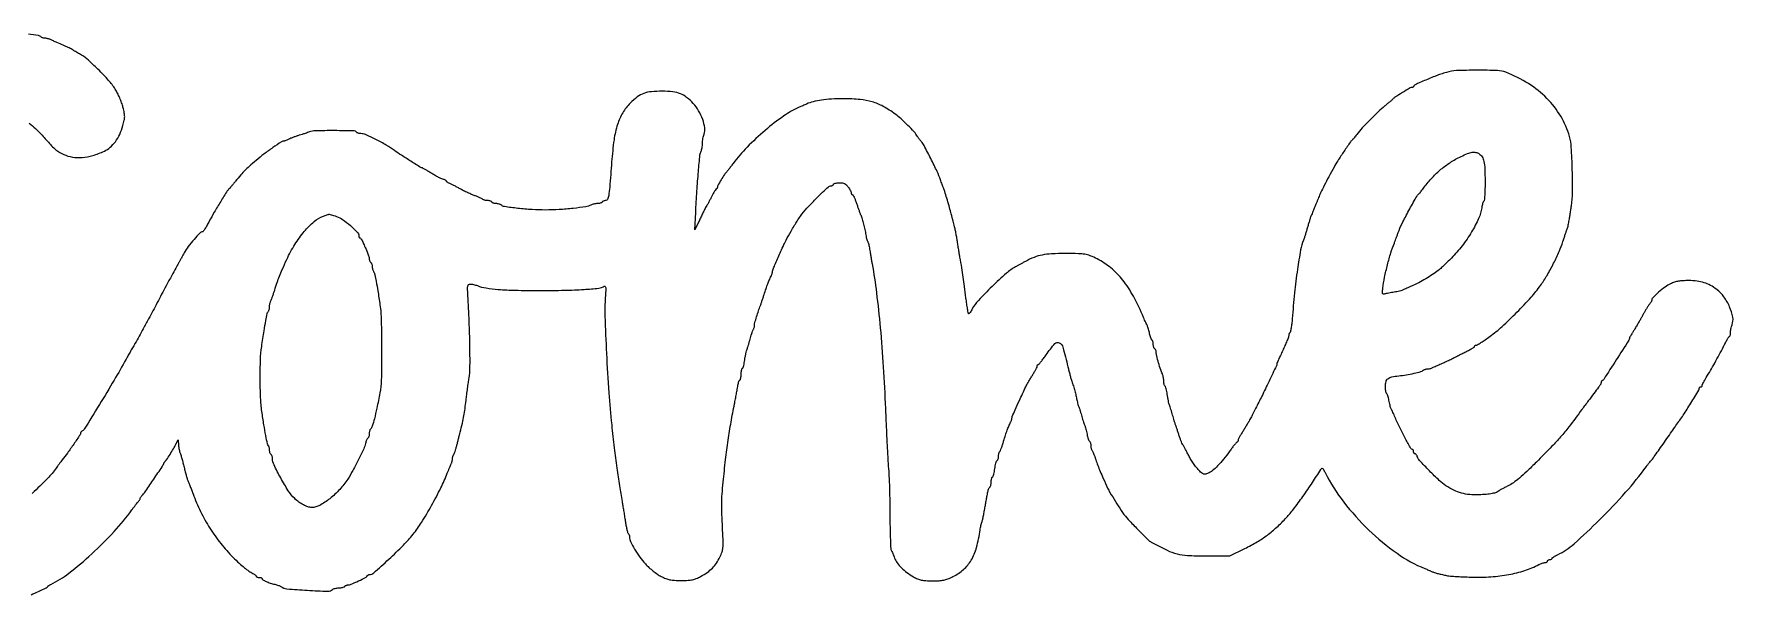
# Model space of a CAD drawing. Extents: x 1 to 194, y 1 to 46.
# Drawn here: x 97.6 to 194.3, y 2.2 to 34.1 of the extents above; entities that cross this region are included whole.
import ezdxf

# ---------------------------------------------------------------- set-up
doc = ezdxf.new("R2010")
doc.units = 0

msp = doc.modelspace()

# ---------------------------------------------------------------- linework, layer by layer
for points in [[(97.314764, 29.039665, -0.03393), (97.678344, 28.741348, -0.022608), (98.053865, 28.354572, 0.003807), (98.532444, 27.823058, 0.026351), (98.782258, 27.577182, 0.045473), (98.997623, 27.418873, 0.025904), (99.282767, 27.266339, 0.069928), (99.780937, 27.112358, 0.060375), (100.328503, 27.090692, 0.052519), (100.932631, 27.204372, 0.033891), (101.6, 27.454578, 0.073548), (101.931786, 27.668784, 0.055507), (102.224661, 27.989678, 0.049593), (102.468036, 28.405268, 0.037513), (102.652256, 28.901182, 0.01513), (102.730199, 29.205887, 0.054121), (102.752647, 29.405412, 0.050472), (102.732549, 29.612047, 0.011977), (102.656347, 29.950006, 0.02504), (102.581276, 30.196358, 0.015104), (102.469133, 30.480364, 0.015114), (102.340309, 30.756506, 0.025498), (102.213883, 30.978491, 0.041028), (101.840039, 31.469537, 0.014798), (101.233543, 32.104705, 0.013781), (100.604911, 32.691903, 0.061433), (100.189343, 32.976856, -0.005737), (100.061775, 33.044871, -0.007604), (99.94737, 33.109845, -0.00564), (99.853368, 33.166575, -0.072415), (99.822, 33.192934, 0.097426), (99.764761, 33.236375, 0.004423), (99.541505, 33.343149, 0.006616), (99.25447, 33.472719, 0.003373), (98.890667, 33.628271, -0.004405), (98.798875, 33.667743, -0.003255), (98.697991, 33.712968, -0.003289), (98.603223, 33.75695, -0.007372), (98.531982, 33.791878, 0.034987), (98.464315, 33.820538, 0.022254), (98.382217, 33.844698, 0.022338), (98.299129, 33.861283, 0.038107), (98.228593, 33.866667, -0.036196), (98.164077, 33.871343, -0.034038), (98.099536, 33.885287, -0.03588), (98.044081, 33.90569, -0.090526), (98.008835, 33.930054, 0.153939), (97.842692, 34.016533, 0.009299), (97.280576, 34.10485, 0.01459)], [(97.425455, 2.229411, 0.004634), (97.854281, 2.425469, 0.004511), (98.280372, 2.629781, 0.109445), (98.382667, 2.711519, -0.058064), (98.407372, 2.735773, -0.017788), (98.449871, 2.766411, -0.01754), (98.500275, 2.79759, -0.018349), (98.552, 2.824663, 0.054049), (99.581248, 3.460661, 0.020352), (100.875853, 4.555938, 0.020379), (102.154205, 5.829793, 0.02957), (103.164675, 7.0609, -0.004436), (103.269169, 7.202119, -0.00466), (103.374468, 7.33914, -0.004472), (103.467469, 7.455691, -0.020743), (103.524509, 7.520214, 0.025455), (103.565651, 7.567648, 0.027903), (103.600424, 7.617635, 0.028899), (103.625023, 7.663287, 0.109547), (103.632, 7.694749, -0.127212), (103.640761, 7.728628, -0.020612), (103.676466, 7.787213, -0.021602), (103.725417, 7.854102, -0.017509), (103.783374, 7.921535, 0.035764), (103.956142, 8.138051, 0.002246), (104.415824, 8.813585, 0.00173), (104.879761, 9.507167, 0.051206), (104.978099, 9.694333, -0.029963), (104.994879, 9.729852, -0.022898), (105.017239, 9.766565, -0.023371), (105.041447, 9.799108, -0.049391), (105.063654, 9.821333, 0.077917), (105.138791, 9.9056, 0.004025), (105.334305, 10.214275, 0.007123), (105.52684, 10.533791, 0.014894), (105.665589, 10.788806), (105.791, 11.036613), (105.814757, 10.746473, 0.016928), (105.82909, 10.622979, 0.013759), (105.85254, 10.49182, 0.013985), (105.880878, 10.37209, 0.034813), (105.91002, 10.287, -0.02779), (105.946408, 10.185426, -0.004353), (106.005168, 9.980877, -0.004829), (106.070081, 9.738198, -0.004195), (106.133513, 9.482667, 0.00473), (106.196467, 9.230217, 0.005889), (106.259944, 8.996892, 0.004846), (106.317338, 8.802503, 0.044078), (106.35049, 8.720667, -0.022746), (106.387354, 8.639752, -0.002446), (106.463196, 8.448276, -0.003003), (106.551065, 8.219172, -0.002414), (106.642908, 7.97172, 0.026358), (107.071, 6.968357, 0.026847), (107.599954, 6.021956, 0.02715), (108.220896, 5.147797, 0.02845), (108.923906, 4.360333, 0.009388), (109.267162, 4.029919, 0.016467), (109.564906, 3.771592, 0.019895), (109.823728, 3.578115, 0.039469), (110.0455, 3.450182, -0.028326), (110.118433, 3.410246, -0.03662), (110.180041, 3.365249, -0.039904), (110.223701, 3.321729, -0.178675), (110.236, 3.28841, 0.218815), (110.248501, 3.261212, 0.078085), (110.285742, 3.238212, 0.059372), (110.340496, 3.222538, 0.040072), (110.405333, 3.217333, -0.035971), (110.470186, 3.212662, -0.054436), (110.524925, 3.198534, -0.071241), (110.562437, 3.177866, -0.235453), (110.574667, 3.153335, 0.272572), (110.613077, 3.08811, 0.020855), (110.802814, 2.993001, 0.025887), (111.039778, 2.900765, 0.023042), (111.294333, 2.829395, -0.014324), (111.397784, 2.802326, -0.01471), (111.498592, 2.76959, -0.014596), (111.58418, 2.736138, -0.058317), (111.633, 2.708296, 0.136764), (111.987666, 2.573603, 0.008119), (113.143226, 2.486923, 0.006331), (114.323395, 2.43263, 0.207584), (114.582996, 2.535129, -0.104052), (114.635893, 2.569638, -0.032374), (114.726838, 2.598365, -0.030793), (114.835322, 2.618068, -0.029533), (114.946937, 2.624667, 0.028549), (115.055821, 2.630889, 0.034862), (115.156105, 2.649538, 0.037412), (115.235634, 2.676631, 0.154739), (115.273667, 2.709333, -0.095656), (115.303534, 2.741762, -0.05273), (115.3502, 2.769129, -0.049876), (115.405307, 2.78772, -0.056483), (115.460725, 2.794, 0.101861), (115.639578, 2.830818, 0.00903), (116.061485, 3.021311, 0.006527), (116.487641, 3.229916, 0.177267), (116.571889, 3.320054, -0.09398), (116.588877, 3.345528, -0.064247), (116.616278, 3.367099, -0.06201), (116.649432, 3.381696, -0.072846), (116.683371, 3.386667, 0.182963), (116.925125, 3.478195, 0.004897), (117.785963, 4.254238, 0.010985), (118.611854, 5.04775, 0.02732), (119.169747, 5.672667, 0.028708), (119.650664, 6.350934, 0.012218), (120.218484, 7.309183, 0.01229), (120.748276, 8.312279, 0.023673), (121.113733, 9.144, -0.003975), (121.175325, 9.300648, -0.003977), (121.239387, 9.456268, -0.003891), (121.297435, 9.591205, -0.015737), (121.336025, 9.672018, 0.035352), (121.365139, 9.739687, 0.022567), (121.389682, 9.821783, 0.022657), (121.406531, 9.904871, 0.03871), (121.412, 9.975407, -0.036225), (121.416681, 10.039927, -0.03405), (121.430636, 10.10448, -0.035892), (121.451058, 10.159952, -0.090472), (121.475443, 10.195221, 0.103471), (121.505736, 10.24154, 0.00995), (121.55254, 10.368543, 0.012325), (121.602079, 10.523979, 0.00943), (121.648811, 10.696165, -0.00003), (121.697123, 10.888395, -0.000021), (121.751492, 11.104634, -0.000021), (121.803533, 11.311541, -0.000045), (121.843998, 11.472333, 0.005298), (121.968804, 11.991238, 0.010316), (122.055417, 12.408208, 0.010888), (122.121806, 12.8134, 0.00671), (122.183104, 13.292667, -0.003034), (122.221128, 13.608389, -0.002143), (122.267512, 13.962592, -0.002163), (122.314765, 14.300784, -0.004563), (122.354955, 14.562667, 0.037857), (122.403057, 15.122425, 0.005855), (122.401202, 16.236888, 0.006309), (122.366092, 17.587346, 0.004749), (122.294653, 19.071167, -0.003508), (122.268407, 19.589529, -0.047619), (122.278161, 19.778434, -0.181928), (122.325108, 19.863023, -0.177892), (122.416678, 19.896667, -0.038322), (122.498392, 19.890395, -0.016296), (122.606352, 19.870102, -0.016012), (122.720674, 19.84086, -0.020226), (122.82417, 19.806233, 0.051161), (123.316342, 19.674731, 0.020256), (124.01245, 19.591961, 0.014345), (124.976747, 19.544524, 0.005019), (126.365, 19.530049, 0.005286), (127.789401, 19.544556, 0.011026), (128.898017, 19.592042, 0.009824), (129.736141, 19.663037, 0.11283), (130.047256, 19.769207, -0.382399), (130.098266, 19.760087, -0.144353), (130.127248, 19.686821, -0.036571), (130.130312, 19.504905, -0.005039), (130.105193, 19.126851, 0.027469), (130.082432, 18.068232, 0.004175), (130.170762, 15.955126, 0.005057), (130.305721, 13.71754, 0.009235), (130.467977, 11.895667, 0.002726), (130.61649, 10.584039, 0.004068), (130.76191, 9.439102, 0.004625), (130.90784, 8.430735, 0.006527), (131.057878, 7.535333, -0.002886), (131.096963, 7.312066, -0.001316), (131.145579, 7.019925, -0.001303), (131.195193, 6.71182, -0.001793), (131.238064, 6.434667, 0.009208), (131.280384, 6.18558, 0.012499), (131.328315, 5.962571, 0.009462), (131.376047, 5.779933, 0.122359), (131.410645, 5.719233, -0.066746), (131.439939, 5.678909, -0.038249), (131.464417, 5.623877, -0.037481), (131.480883, 5.563712, -0.050616), (131.486009, 5.507567, 0.116645), (131.542589, 5.257082, 0.020223), (131.774775, 4.8268, 0.02263), (132.073453, 4.371443, 0.029644), (132.388218, 3.986196, 0.02268), (132.587977, 3.788137, 0.016035), (132.828889, 3.583688, 0.016228), (133.07223, 3.402819, 0.032601), (133.277218, 3.279509, 0.023282), (133.547853, 3.155449, 0.045877), (133.774261, 3.087498, 0.038438), (134.034024, 3.055372, 0.012029), (134.426496, 3.046676, 0.011591), (134.814714, 3.056417, 0.038019), (135.069133, 3.088197, 0.047776), (135.283564, 3.153531, 0.027559), (135.527162, 3.270103, 0.026759), (135.911329, 3.508258, 0.045247), (136.20106, 3.751741, 0.048218), (136.429746, 4.031592, 0.035707), (136.627503, 4.379093, 0.027558), (136.748211, 4.672004, 0.058468), (136.801424, 4.91111, 0.033909), (136.812288, 5.226891, 0.004372), (136.78377, 5.903093, -0.002746), (136.739199, 6.884157, -0.012567), (136.730771, 7.454462, -0.016098), (136.752165, 7.956944, -0.006626), (136.812073, 8.636, -0.004229), (136.952961, 9.915089, -0.006428), (137.099043, 11.023677, -0.007012), (137.262597, 12.050883, -0.006853), (137.456039, 13.081, 0.002215), (137.511835, 13.363646, 0.00208), (137.566338, 13.652788, 0.002068), (137.61255, 13.909641, 0.007167), (137.639378, 14.076364, -0.019602), (137.662732, 14.201564, -0.024924), (137.694469, 14.314721, -0.024249), (137.729446, 14.404429, -0.150358), (137.76161, 14.441194, 0.167385), (137.790949, 14.477068, 0.032593), (137.81509, 14.558358, 0.03136), (137.831783, 14.661273, 0.024531), (137.837333, 14.774333, -0.023823), (137.842719, 14.887296, -0.0307), (137.858926, 14.989906, -0.031659), (137.882341, 15.070927, -0.169751), (137.91084, 15.106103, 0.172059), (137.942534, 15.145583, 0.016825), (137.979458, 15.264101, 0.019748), (138.01407, 15.412682, 0.014375), (138.041209, 15.580175, -0.009647), (138.068299, 15.758005, -0.009146), (138.102658, 15.937862, -0.009135), (138.138863, 16.095815, -0.031514), (138.170551, 16.195909, 0.013662), (138.20523, 16.293237, 0.004349), (138.251626, 16.439961, 0.004337), (138.300502, 16.604411, 0.004821), (138.344768, 16.764, -0.008096), (138.389326, 16.920648, -0.00802), (138.439066, 17.076268, -0.007913), (138.486905, 17.21098, -0.030579), (138.522919, 17.292018, 0.029462), (138.552181, 17.35747, 0.021965), (138.576887, 17.432624, 0.022363), (138.593933, 17.505772, 0.046092), (138.599333, 17.564226, -0.066751), (138.617848, 17.702295, -0.006198), (138.712832, 18.033853, -0.008746), (138.8241, 18.38254, -0.014931), (138.930697, 18.669, 0.01229), (138.96633, 18.763231, 0.002764), (139.022128, 18.925381, 0.002865), (139.084436, 19.113301, 0.002772), (139.145288, 19.304, -0.005548), (139.25272, 19.634324, -0.009734), (139.349911, 19.904767, -0.011503), (139.443725, 20.134643, -0.015028), (139.540545, 20.340018, 0.022622), (139.569174, 20.403216, 0.019866), (139.593364, 20.471517, 0.020336), (139.610238, 20.534948, 0.054888), (139.615333, 20.581222, -0.07097), (139.623053, 20.635335, -0.011075), (139.65561, 20.738548, -0.012135), (139.69995, 20.859279, -0.010308), (139.752445, 20.984538, -0.000369), (140.058487, 21.673166, -0.002256), (140.218354, 22.027854, -0.004187), (140.320429, 22.246749, -0.014031), (140.3925, 22.387661, -0.002187), (140.673429, 22.89559, -0.007635), (140.861122, 23.219744, -0.010608), (141.0235, 23.477973, -0.008514), (141.208753, 23.749, -0.032096), (141.582327, 24.21023, -0.011625), (142.168109, 24.816516, -0.005358), (142.784491, 25.412568, -0.191779), (142.96555, 25.484667, 0.068159), (143.011844, 25.491007, 0.084671), (143.051089, 25.509538, 0.099767), (143.077331, 25.537047, 0.141675), (143.086667, 25.569333, -0.29362), (143.10772, 25.602094, -0.044873), (143.184456, 25.629129, -0.038273), (143.291991, 25.64787, -0.024013), (143.419568, 25.654, -0.031544), (143.598188, 25.64272, -0.081349), (143.721708, 25.606065, -0.086499), (143.822617, 25.533508, -0.039037), (143.927568, 25.408097, -0.016294), (143.994602, 25.307149, -0.01911), (144.051231, 25.207178, -0.018361), (144.092314, 25.120017, -0.101278), (144.102667, 25.06943, 0.070681), (144.107703, 25.033979, 0.086264), (144.122387, 25.003916, 0.100235), (144.144199, 24.983817, 0.137031), (144.1698, 24.976667, -0.276938), (144.202998, 24.956752, -0.012675), (144.264718, 24.833659, -0.018054), (144.331817, 24.676417, -0.011627), (144.398653, 24.489833, 0.002509), (144.464755, 24.294131, 0.002916), (144.529637, 24.108701, 0.002593), (144.586263, 23.952411, 0.017414), (144.61746, 23.876, -0.026406), (144.702371, 23.656845, -0.013159), (144.787656, 23.371597, -0.012847), (144.86231, 23.064562, -0.015936), (144.915225, 22.775333, 0.011943), (144.941796, 22.623254, 0.014247), (144.974319, 22.481381, 0.013047), (145.008033, 22.364106, 0.084731), (145.036035, 22.309667, -0.0817), (145.063606, 22.25685, -0.014787), (145.095202, 22.150387, -0.015583), (145.124914, 22.0222, -0.013559), (145.148164, 21.886333, 0.003812), (145.17314, 21.721073, 0.001578), (145.209328, 21.497925, 0.001561), (145.249624, 21.258954, 0.002012), (145.288215, 21.039667, -0.013753), (145.536491, 19.404847, -0.007787), (145.751712, 17.413095, -0.007155), (145.92522, 15.186131, -0.006051), (146.046455, 12.827, 0.001544), (146.087078, 11.867965, 0.001398), (146.134907, 10.876756, 0.001399), (146.182699, 9.989427, 0.004474), (146.221524, 9.398, -0.007834), (146.254231, 8.842706, -0.003346), (146.281359, 8.09922, -0.00331), (146.299734, 7.30598, -0.004347), (146.305418, 6.581684, 0.004326), (146.310505, 5.929855, 0.006343), (146.327213, 5.356719, 0.00328), (146.350631, 4.873127, 0.108102), (146.381604, 4.761351, -0.015744), (146.418842, 4.685083, -0.005225), (146.46871, 4.571052, -0.005196), (146.521372, 4.443454, -0.005888), (146.569158, 4.319976, 0.066868), (146.715636, 4.046028, 0.04086), (146.953926, 3.766669, 0.036746), (147.266449, 3.498353, 0.029762), (147.637064, 3.257403, 0.027073), (147.879171, 3.136596, 0.049372), (148.08933, 3.069268, 0.039755), (148.337432, 3.036351, 0.012021), (148.71756, 3.025554, 0.01314), (149.099959, 3.033937, 0.038201), (149.362074, 3.066757, 0.04305), (149.598447, 3.136516, 0.020581), (149.888586, 3.264064, 0.06756), (150.491772, 3.668148, 0.079873), (150.926359, 4.198773, 0.065566), (151.22934, 4.923719, 0.030251), (151.437291, 5.926667, -0.009736), (151.457536, 6.049433, -0.009291), (151.482828, 6.173258, -0.00927), (151.509218, 6.28175, -0.032439), (151.531987, 6.35, 0.039109), (151.557955, 6.431436, 0.004128), (151.601973, 6.626225, 0.005084), (151.650199, 6.859548, 0.004059), (151.697584, 7.112, -0.000021), (151.744815, 7.375351, -0.00002), (151.792576, 7.641529, -0.00002), (151.834622, 7.87575, -0.000074), (151.861076, 8.022951, -0.021633), (151.885603, 8.132011, -0.026293), (151.918252, 8.231515, -0.026381), (151.953786, 8.310579, -0.13636), (151.986021, 8.345448, 0.154712), (152.01511, 8.379275, 0.037422), (152.03921, 8.449998, 0.03487), (152.055799, 8.539176, 0.028558), (152.061333, 8.636, -0.029087), (152.066974, 8.732888, -0.035301), (152.083874, 8.822261, -0.037995), (152.10844, 8.89319, -0.153144), (152.138068, 8.927431, 0.1681), (152.171133, 8.967975, 0.017952), (152.209357, 9.085223, 0.020527), (152.245111, 9.232474, 0.01512), (152.273, 9.398, -0.01512), (152.300889, 9.563526, -0.020527), (152.336643, 9.710777, -0.017952), (152.374867, 9.828025, -0.1681), (152.407932, 9.868569, 0.131745), (152.437442, 9.899915, 0.045115), (152.462126, 9.957798, 0.041104), (152.479002, 10.029625, 0.037167), (152.484667, 10.10573, -0.033463), (152.489929, 10.184271, -0.031143), (152.505637, 10.263359, -0.032611), (152.528603, 10.33185, -0.084492), (152.556055, 10.3759, 0.084533), (152.591302, 10.432466, 0.008392), (152.64958, 10.581931, 0.010383), (152.712776, 10.763912, 0.008064), (152.77419, 10.964333, -0.006297), (152.878324, 11.308505, -0.011729), (152.97271, 11.584188, -0.013853), (153.067404, 11.82057, -0.015466), (153.171878, 12.042684, 0.020427), (153.200506, 12.105149, 0.019009), (153.224698, 12.171243, 0.019389), (153.24167, 12.231607, 0.058897), (153.246667, 12.273879, -0.101971), (153.265099, 12.363319, -0.002545), (153.432497, 12.746822, -0.004172), (153.669936, 13.271452, -0.001302), (154.034789, 14.054667, -0.016351), (154.090908, 14.164804, -0.004553), (154.185967, 14.333533, -0.00459), (154.297097, 14.522619, -0.004804), (154.410032, 14.706766, 0.008396), (154.515735, 14.881933, 0.011362), (154.604934, 15.043888, 0.008487), (154.673533, 15.181054, 0.112158), (154.686, 15.235933, -0.069293), (154.69076, 15.270117, -0.081603), (154.704653, 15.29966, -0.093928), (154.725272, 15.320101, -0.135079), (154.7495, 15.328271, 0.204568), (154.786905, 15.346816, 0.005665), (154.905446, 15.488806, 0.010775), (155.041669, 15.663334, 0.007083), (155.191208, 15.869713, -0.022385), (155.687851, 16.512768, -0.355203), (155.940826, 16.560319, -0.203484), (156.146344, 16.302239, -0.009496), (156.430772, 15.197667, 0.003094), (156.489141, 14.958345, 0.003497), (156.548198, 14.729354, 0.003194), (156.601003, 14.535378, 0.019116), (156.632988, 14.435667, -0.010776), (156.720815, 14.176789, -0.008496), (156.805034, 13.89305, -0.008651), (156.877098, 13.615736, -0.013999), (156.927648, 13.377333, 0.010963), (156.953539, 13.251468, 0.009013), (156.986524, 13.118306, 0.009126), (157.021272, 12.997054, 0.023773), (157.051947, 12.911667, -0.017155), (157.085667, 12.821568, -0.004951), (157.131574, 12.680156, -0.004974), (157.18019, 12.51962, -0.005283), (157.224601, 12.361333, 0.006778), (157.268709, 12.205916, 0.007078), (157.316413, 12.053989, 0.006839), (157.361261, 11.923936, 0.030738), (157.393117, 11.850077, -0.043059), (157.42243, 11.777237, -0.010708), (157.457367, 11.65347, -0.010868), (157.491355, 11.509585, -0.010716), (157.519232, 11.363688, 0.017489), (157.547927, 11.223819, 0.022686), (157.584433, 11.098135, 0.02125), (157.623194, 10.998361, 0.152206), (157.6567, 10.95978, -0.131119), (157.686425, 10.928284, -0.0453), (157.711293, 10.870305, -0.04127), (157.728293, 10.7984, -0.037432), (157.734, 10.72227, 0.031672), (157.73898, 10.643729, 0.029629), (157.753853, 10.564641, 0.030939), (157.775585, 10.496088, 0.08268), (157.801585, 10.4521, -0.071316), (157.835769, 10.397139, -0.007649), (157.894176, 10.258504, -0.009287), (157.958461, 10.090204, -0.007349), (158.021883, 9.906, 0.010989), (158.133662, 9.588868, 0.008526), (158.26871, 9.248679, 0.006625), (158.446103, 8.838515, 0.00287), (158.692462, 8.297333, 0.027252), (158.823787, 8.049587, 0.003505), (159.137438, 7.536769, 0.003527), (159.458192, 7.028535, 0.026873), (159.623363, 6.799009, 0.018841), (159.950935, 6.421875, 0.0061), (160.462986, 5.888562, 0.003471), (160.990228, 5.36006, 0.070823), (161.171079, 5.225902, 0.011726), (162.073934, 4.763435, 0.050492), (162.640347, 4.557299, 0.050412), (163.237002, 4.468713, 0.011664), (164.253333, 4.445), (165.650333, 4.445), (166.495863, 4.863118, 0.01779), (167.202506, 5.244419, 0.02699), (167.784702, 5.629496, 0.027322), (168.316889, 6.071384, 0.018858), (168.870872, 6.625259, 0.024055), (169.269506, 7.09884, 0.008169), (169.803635, 7.823401, 0.008272), (170.352733, 8.621965, 0.011401), (170.817327, 9.358063, -0.089195), (170.870679, 9.419123, -0.336066), (170.918339, 9.420378, -0.109753), (170.973282, 9.358993, -0.009874), (171.071327, 9.175928, 0.046495), (172.129472, 7.506303, 0.036834), (173.557243, 5.915473, 0.037558), (175.160155, 4.590783, 0.057255), (176.741667, 3.724369, -0.00328), (176.848429, 3.680064, -0.002893), (176.959177, 3.632495, -0.002906), (177.058524, 3.58845, -0.008795), (177.125446, 3.556888, 0.028881), (177.192374, 3.528548, 0.010285), (177.290898, 3.495654, 0.010166), (177.400747, 3.463909, 0.011816), (177.506446, 3.438338, -0.002858), (177.618046, 3.413446, -0.001887), (177.746048, 3.383619, -0.001898), (177.870288, 3.353674, -0.003678), (177.969333, 3.32863, 0.044313), (178.10809, 3.305319, 0.003692), (178.472337, 3.279597, 0.004902), (178.908097, 3.256343, 0.003763), (179.384454, 3.239195, 0.02262), (180.508597, 3.258057, 0.030011), (181.523672, 3.38253, 0.032965), (182.431098, 3.612231, 0.041293), (183.23173, 3.947314, -0.02163), (183.327684, 3.991979, -0.019709), (183.430132, 4.029724, -0.020154), (183.52437, 4.056137, -0.058309), (183.591563, 4.064, 0.060785), (183.643227, 4.070304, 0.079408), (183.68698, 4.088871, 0.097357), (183.716273, 4.116375, 0.156967), (183.726667, 4.148667, -0.148195), (183.736451, 4.180955, -0.098894), (183.763973, 4.208462, -0.082425), (183.805114, 4.227009, -0.064853), (183.853667, 4.233333, 0.047976), (183.902341, 4.238015, 0.067314), (183.943646, 4.251986, 0.086716), (183.971675, 4.272578, 0.189442), (183.981638, 4.296833, -0.225241), (183.997626, 4.329234, -0.018613), (184.075548, 4.386299, -0.022031), (184.178309, 4.44942, -0.015093), (184.299967, 4.512229, 0.069498), (185.237338, 5.133322, 0.014334), (186.686974, 6.490893, 0.015805), (188.170247, 8.058042, 0.023634), (189.354196, 9.525, -0.004251), (189.453131, 9.657802, -0.005667), (189.545369, 9.776619, -0.004065), (189.624428, 9.874468, -0.056612), (189.656948, 9.906, 0.07263), (189.69334, 9.943612, 0.000729), (189.910901, 10.246783, 0.002361), (190.159647, 10.597972, 0.001527), (190.444377, 11.006667, -0.000635), (190.730263, 11.418585, -0.000933), (190.982782, 11.780002, -0.000434), (191.198792, 12.087373, -0.017347), (191.248586, 12.153128, 0.029863), (191.450491, 12.434087, 0.003152), (191.877745, 13.119966, 0.00099), (192.334705, 13.867258, 0.137569), (192.362667, 13.966962, -0.095494), (192.369119, 14.000438, -0.097041), (192.387537, 14.028903, -0.098734), (192.415026, 14.04796, -0.1027), (192.447333, 14.054667, 0.101067), (192.479643, 14.061265, 0.0984), (192.507129, 14.080032, 0.097454), (192.525543, 14.108059, 0.097046), (192.532, 14.141016, -0.106845), (192.543135, 14.19253, -0.010913), (192.597477, 14.305722, -0.013233), (192.669538, 14.43893, -0.010189), (192.754901, 14.580463, 0.007529), (192.995458, 14.974552, 0.005937), (193.2443, 15.408047, 0.005697), (193.49413, 15.867712, 0.005418), (193.737723, 16.340667, -0.006675), (193.848063, 16.553582, -0.009778), (193.951261, 16.73763, -0.005655), (194.042195, 16.888679, -0.150972), (194.077167, 16.919222, 0.179524), (194.101679, 16.943158, 0.042438), (194.122013, 16.99764, 0.038396), (194.136007, 17.068251, 0.029731), (194.140667, 17.146544, -0.033671), (194.14693, 17.23945, -0.016873), (194.166663, 17.355532, -0.016673), (194.195263, 17.474746, -0.023633), (194.229163, 17.578407, 0.13848), (194.268015, 18.01821, 0.055774), (194.089038, 18.599821, 0.053532), (193.764337, 19.170988, 0.075265), (193.355179, 19.58947, 0.036873), (192.995267, 19.821538, 0.048376), (192.6356, 19.974585, 0.045817), (192.237958, 20.061032, 0.028652), (191.762177, 20.092101, 0.01434), (191.428073, 20.085165, 0.030739), (191.171934, 20.056643, 0.036296), (190.949708, 20.001102, 0.030492), (190.724064, 19.911384, 0.050111), (190.418984, 19.7287, 0.021542), (190.050452, 19.428997, 0.015036), (189.716766, 19.114435, 0.198763), (189.653333, 18.961172, -0.101674), (189.646349, 18.927178, -0.029432), (189.622245, 18.87903, -0.028281), (189.588006, 18.826718, -0.026794), (189.5475, 18.777607, 0.021486), (189.500341, 18.721649, 0.010892), (189.445647, 18.647499, 0.010798), (189.392425, 18.568379, 0.015832), (189.349382, 18.496393, -0.000006), (189.299826, 18.407221, -0.000001), (189.219925, 18.263453, -0.000001), (189.128815, 18.099518, -0.000002), (189.038266, 17.936596, -0.004069), (188.938646, 17.76074, -0.002568), (188.819663, 17.557053, -0.002578), (188.700636, 17.358024, -0.004741), (188.601383, 17.197445, 0.005867), (188.517841, 17.0616, 0.008452), (188.447385, 16.93932, 0.004993), (188.391169, 16.83539, 0.122063), (188.383333, 16.803772, -0.14342), (188.352244, 16.697615, -0.000517), (187.638941, 15.586791, -0.000498), (186.922387, 14.475868, -0.149857), (186.841059, 14.407444, 0.09207), (186.81567, 14.390608, 0.064132), (186.794169, 14.363665, 0.062247), (186.779621, 14.331183, 0.074328), (186.774667, 14.298038, -0.074816), (186.768899, 14.259705, -0.0312), (186.750378, 14.210662, -0.029999), (186.723628, 14.15971, -0.034144), (186.691981, 14.114593, 0.00897), (186.632988, 14.038896, 0.00021), (186.362013, 13.67771, 0.000465), (186.045044, 13.25403, 0.000315), (185.684796, 12.77093, -0.003325), (184.933478, 11.775955, -0.014965), (184.473265, 11.210726, -0.014864), (183.978697, 10.672334, -0.003251), (183.09437, 9.777022, -0.006037), (182.540017, 9.236252, -0.015543), (182.123033, 8.863207, -0.02131), (181.783879, 8.602079, -0.038608), (181.483, 8.423212, 0.004365), (181.285298, 8.323307, 0.006238), (181.11179, 8.230958, 0.003608), (180.967476, 8.150462, 0.089806), (180.932667, 8.12143, -0.146725), (180.820481, 8.047462, -0.026998), (180.57679, 7.988458, -0.023462), (180.243423, 7.942615, -0.01147), (179.815263, 7.913969, -0.034104), (179.298842, 7.926529, -0.04434), (178.833598, 8.011727, -0.044405), (178.391194, 8.177488, -0.034354), (177.943257, 8.43154, -0.042304), (177.56778, 8.728501, -0.010242), (177.001296, 9.28244, -0.00674), (176.447143, 9.862416, -0.110907), (176.312896, 10.092465, 0.044166), (176.288576, 10.1507, 0.053184), (176.255584, 10.199957, 0.061968), (176.219377, 10.233729, 0.158001), (176.185628, 10.244667, -0.15811), (176.155511, 10.254434, -0.097128), (176.129862, 10.281973, -0.079016), (176.112544, 10.3231, -0.060283), (176.106667, 10.371667, 0.055253), (176.101282, 10.420248, 0.07484), (176.085327, 10.46136, 0.094292), (176.061737, 10.488938, 0.170408), (176.03402, 10.498667, -0.271042), (175.942395, 10.552273, -0.004373), (175.642625, 11.096698, -0.011172), (175.333813, 11.701293, -0.011176), (175.052359, 12.319, 0.003085), (174.991173, 12.459255, 0.002965), (174.927456, 12.600621, 0.002934), (174.869811, 12.724588, 0.010732), (174.831141, 12.802136, -0.042915), (174.798221, 12.880376, -0.012649), (174.761326, 13.005287, -0.012598), (174.72679, 13.148456, -0.013238), (174.700137, 13.290845, 0.017381), (174.67368, 13.425992, 0.022666), (174.639657, 13.547317, 0.021151), (174.603294, 13.643623, 0.154691), (174.571546, 13.68054, -0.187258), (174.542871, 13.718495, -0.02452), (174.519604, 13.81889, -0.025766), (174.503369, 13.945846, -0.018919), (174.498, 14.08769, -0.06889), (174.534587, 14.351979, -0.160542), (174.645019, 14.515672, -0.113451), (174.860878, 14.615455, -0.02608), (175.26, 14.677786, 0.015965), (175.688041, 14.735792, 0.013904), (176.131861, 14.823188, 0.009573), (176.524709, 14.9199, 0.12833), (176.652767, 14.992507, -0.074772), (176.694603, 15.022488, -0.037553), (176.754678, 15.047707, -0.03623), (176.822057, 15.064909, -0.044412), (176.886749, 15.070667, 0.040077), (176.956195, 15.076242, 0.023074), (177.038379, 15.093447, 0.022943), (177.119841, 15.118501, 0.035297), (177.187316, 15.148216, -0.012835), (177.265952, 15.187149, -0.003608), (177.39063, 15.243852, -0.003636), (177.532558, 15.305935, -0.003825), (177.673, 15.364888, 0.010237), (177.843201, 15.438914, 0.003527), (178.086279, 15.552691, 0.003503), (178.352595, 15.681941, 0.004055), (178.604333, 15.808854, -0.000642), (178.845158, 15.932333, -0.000707), (179.07867, 16.051267, -0.000657), (179.278464, 16.152343, -0.003604), (179.386839, 16.206015, 0.025069), (179.459578, 16.246013, 0.033189), (179.521108, 16.289868, 0.035015), (179.565302, 16.331504, 0.185796), (179.577339, 16.361833, -0.143742), (179.584723, 16.386051, -0.098273), (179.605024, 16.40668, -0.082998), (179.635188, 16.420583, -0.066666), (179.670656, 16.425333, 0.138158), (179.731093, 16.442358, 0.004861), (179.938932, 16.572338, 0.008696), (180.18252, 16.734024, 0.005939), (180.453822, 16.925775, 0.028208), (181.137633, 17.48276, 0.012148), (181.986937, 18.296856, 0.012101), (182.791673, 19.146829, 0.029957), (183.326818, 19.81682, 0.020951), (183.696978, 20.391563, 0.014177), (184.071941, 21.074795, 0.014295), (184.395788, 21.753878, 0.028722), (184.604335, 22.309667, -0.002648), (184.669891, 22.516572, -0.002831), (184.736211, 22.718183, -0.002686), (184.795125, 22.890842, -0.013264), (184.831399, 22.987, 0.025715), (184.861208, 23.072397, 0.009901), (184.89406, 23.19364, 0.009773), (184.924575, 23.326801, 0.011883), (184.947734, 23.452667, -0.000013), (184.972196, 23.605985, -0.000004), (185.00891, 23.836048, -0.000004), (185.049924, 24.093028, -0.000004), (185.089611, 24.341667, 0.038295), (185.151073, 25.091922, 0.008375), (185.136081, 26.388441, 0.007308), (185.080532, 27.681662, 0.056235), (184.978117, 28.278667, 0.063488), (184.474971, 29.439319, 0.061402), (183.692076, 30.451181, 0.058062), (182.643552, 31.288116, 0.047118), (181.356, 31.931629, 0.083952), (180.873222, 32.030402, 0.008632), (179.705508, 32.050294, 0.009733), (178.543, 32.027395, 0.063873), (177.969333, 31.930849, 0.006697), (177.649014, 31.829055, 0.011925), (177.388668, 31.735512, 0.007035), (177.055572, 31.601364, 0.001021), (176.381833, 31.31733, 0.018426), (176.276422, 31.26798, 0.026574), (176.187497, 31.216135, 0.025002), (176.121604, 31.167993, 0.226202), (176.106667, 31.136665, -0.137484), (176.099827, 31.11226, -0.100195), (176.080601, 31.091466, -0.08611), (176.051845, 31.077467, -0.070429), (176.017933, 31.072667, 0.134263), (175.91169, 31.043614, 0.00322), (175.468756, 30.777926, 0.004612), (175.042276, 30.512937, 0.081338), (174.921333, 30.405246, -0.045154), (174.889127, 30.372113, -0.002097), (174.769686, 30.270456, -0.00346), (174.626391, 30.151218, -0.002476), (174.464535, 30.019754, 0.020185), (174.091656, 29.694318, 0.008974), (173.625799, 29.237251, 0.008917), (173.180415, 28.767844, 0.022323), (172.877413, 28.405667, -0.004126), (172.799474, 28.305304, -0.005213), (172.725671, 28.213844, -0.004173), (172.662425, 28.138409, -0.041452), (172.633142, 28.109333, 0.066881), (172.511856, 27.976031, 0.002758), (172.146547, 27.441088, 0.005209), (171.795774, 26.909437, 0.016406), (171.576124, 26.543, 0.003867), (171.278884, 25.998196, 0.00532), (171.020772, 25.50371, 0.005757), (170.815445, 25.088162, 0.018887), (170.693508, 24.807333, -0.001694), (170.64037, 24.672441, -0.000988), (170.575771, 24.511, -0.000987), (170.510437, 24.349574, -0.001672), (170.455, 24.214667, 0.000169), (170.402835, 24.0888, 0.000143), (170.347744, 23.95564, 0.000144), (170.297582, 23.834194, 0.000403), (170.262502, 23.749, 0.018079), (170.226971, 23.652754, 0.003707), (170.171677, 23.480183, 0.003898), (170.110443, 23.278572, 0.003655), (170.050999, 23.071667, -0.003696), (169.991537, 22.864762, -0.003942), (169.930247, 22.66315, -0.003749), (169.874873, 22.490584, -0.018273), (169.839242, 22.394333, 0.053046), (169.674531, 21.83233, 0.009061), (169.495722, 20.731184, 0.009517), (169.32915, 19.392851, 0.007309), (169.196503, 17.925823, -0.008666), (169.16967, 17.637774, -0.013019), (169.135389, 17.387739, -0.007861), (169.098452, 17.182438, -0.208831), (169.067456, 17.137659, 0.104967), (169.039555, 17.110995, 0.051457), (169.016049, 17.067561, 0.047847), (169.000063, 17.015444, 0.050542), (168.994667, 16.962198, -0.089287), (168.979742, 16.879288, -0.006418), (168.895183, 16.660655, -0.008847), (168.785718, 16.401435, -0.006566), (168.656, 16.118889, 0.003508), (168.526225, 15.840718, 0.005208), (168.416817, 15.595117, 0.002438), (168.327096, 15.385131, 0.100061), (168.317333, 15.336835, -0.111835), (168.297988, 15.251427, -0.000457), (167.875786, 14.369314, -0.002633), (167.463578, 13.521574, -0.004653), (167.113241, 12.827, 0.00009), (167.036775, 12.678779, 0.000064), (166.95142, 12.513204, 0.000065), (166.870231, 12.355609, 0.00014), (166.807816, 12.234333, -0.011098), (166.738697, 12.106971, -0.003808), (166.633133, 11.925569, -0.003782), (166.513597, 11.727148, -0.004367), (166.396592, 11.5399, 0.007794), (166.28911, 11.365241, 0.010734), (166.198424, 11.204852, 0.007627), (166.12806, 11.068992, 0.116175), (166.116, 11.017789, -0.072294), (166.111155, 10.984455, -0.061353), (166.09692, 10.951814, -0.063565), (166.075888, 10.924756, -0.093572), (166.051048, 10.907889, 0.115348), (166.012831, 10.87946, 0.005093), (165.906656, 10.751167, 0.00838), (165.783923, 10.594457, 0.005867), (165.650709, 10.414, -0.014508), (165.29182, 9.945017, -0.022578), (164.953404, 9.564842, -0.026029), (164.650282, 9.28457, -0.075519), (164.406551, 9.137325, -0.040472), (164.246114, 9.085614, -0.153417), (164.142264, 9.093267, -0.098557), (164.036402, 9.161796, -0.011652), (163.839043, 9.362694, -0.027236), (163.701907, 9.525921, -0.013578), (163.545642, 9.746139, -0.013437), (163.395736, 9.983599, -0.019249), (163.276881, 10.202333, 0.004742), (163.17677, 10.400033, 0.006756), (163.083836, 10.573544, 0.003996), (163.002707, 10.717486, 0.094621), (162.972474, 10.752667, -0.123279), (162.945369, 10.788081, -0.006643), (162.890691, 10.919354, -0.010049), (162.830293, 11.079194, -0.007136), (162.76876, 11.260667, 0.001231), (162.706599, 11.451365, 0.00128), (162.644299, 11.639285, 0.00123), (162.589595, 11.80156, 0.005586), (162.556436, 11.895667, -0.011452), (162.525901, 11.985679, -0.00324), (162.482493, 12.127177, -0.003263), (162.435519, 12.287713, -0.003443), (162.3915, 12.446, 0.004665), (162.346698, 12.605589, 0.004199), (162.29737, 12.770039, 0.00421), (162.250655, 12.916767, 0.013239), (162.215885, 13.014091, -0.031514), (162.184197, 13.114185, -0.009135), (162.147992, 13.272138, -0.009146), (162.113633, 13.451995, -0.009647), (162.086542, 13.629825, 0.014375), (162.059403, 13.797318, 0.019748), (162.024791, 13.945899, 0.016825), (161.987867, 14.064417, 0.172059), (161.956174, 14.103897, -0.158799), (161.927755, 14.137483, -0.035901), (161.904259, 14.209464, -0.033742), (161.888064, 14.300381, -0.027213), (161.882667, 14.399479, 0.026427), (161.877031, 14.506032, 0.021368), (161.860091, 14.619335, 0.021867), (161.835351, 14.722723, 0.050815), (161.805813, 14.796649, -0.041351), (161.711281, 15.020844, -0.009377), (161.590123, 15.41584, -0.008179), (161.483209, 15.813718, -0.061616), (161.459333, 16.006726, 0.049665), (161.453058, 16.06975, 0.0475), (161.434462, 16.131293, 0.051202), (161.407125, 16.182463, 0.106459), (161.374667, 16.213667, -0.128561), (161.342122, 16.247805, -0.04604), (161.314871, 16.309864, -0.041947), (161.296254, 16.386634, -0.038534), (161.29, 16.467667, 0.034293), (161.284466, 16.548267, 0.039204), (161.267949, 16.623727, 0.042918), (161.243835, 16.684164, 0.138832), (161.214931, 16.715735, -0.142149), (161.182364, 16.751775, -0.023408), (161.144958, 16.838886, -0.024117), (161.109741, 16.948612, -0.019228), (161.08214, 17.069821, 0.012672), (161.054772, 17.197725, 0.01169), (161.020294, 17.327591, 0.011773), (160.984153, 17.441818, 0.03759), (160.952659, 17.515256, -0.011444), (160.91587, 17.590004, -0.002967), (160.860123, 17.712021, -0.003016), (160.798226, 17.851905, -0.003073), (160.738408, 17.991667, 0.024325), (160.157676, 19.203435, 0.043772), (159.551367, 20.122761, 0.051795), (158.877115, 20.812534, 0.056518), (158.093833, 21.326122, 0.021765), (157.704778, 21.501698, 0.052811), (157.4019, 21.587114, 0.036286), (157.026726, 21.623549, 0.006068), (156.303016, 21.632333, 0.011801), (155.495997, 21.613284, 0.037075), (154.958298, 21.547729, 0.046852), (154.5075, 21.413661, 0.029212), (154.008667, 21.17814, -0.000021), (153.85038, 21.091774, -0.00002), (153.689844, 21.004199, -0.00002), (153.548212, 20.926951, -0.000073), (153.458333, 20.877951, 0.055517), (152.929359, 20.508316, 0.012183), (152.112883, 19.754991, 0.011613), (151.335471, 18.966013, 0.06529), (150.9901, 18.486707, -0.012765), (150.928, 18.37813, -0.018896), (150.867644, 18.286574, -0.014441), (150.814071, 18.216032, -0.226878), (150.787527, 18.203333, -0.36177), (150.765132, 18.221977, -0.002803), (150.720719, 18.470695, -0.008364), (150.674996, 18.764527, -0.005074), (150.63026, 19.1135, 0.002721), (150.551129, 19.754693, 0.004525), (150.476614, 20.294056, 0.004661), (150.393999, 20.820514, 0.00313), (150.290214, 21.420667, -0.001939), (150.252028, 21.638394, -0.000999), (150.205832, 21.911204, -0.000993), (150.159426, 22.192047, -0.001502), (150.120258, 22.436667, 0.006159), (150.080295, 22.672178, 0.004931), (150.031637, 22.924823, 0.004986), (149.981983, 23.157671, 0.012602), (149.939931, 23.325667, -0.001228), (149.8984, 23.476894, -0.000798), (149.851101, 23.651898, -0.000802), (149.805471, 23.822896, -0.001524), (149.769393, 23.960667, 0.005298), (149.665075, 24.347101, 0.00386), (149.541246, 24.774535, 0.003276), (149.422882, 25.162315, 0.020454), (149.352963, 25.357667, -0.005414), (149.319529, 25.442911, -0.001975), (149.273973, 25.564306, -0.001958), (149.225194, 25.697467, -0.002339), (149.18031, 25.823333, 0.025598), (148.990415, 26.286555, 0.006272), (148.62984, 27.027741, 0.004067), (148.248757, 27.771579, 0.06721), (148.088136, 27.998575, -0.014082), (148.02704, 28.067974, -0.010237), (147.962896, 28.148404, -0.010357), (147.905134, 28.227287, -0.022242), (147.864664, 28.290866, 0.052591), (147.682128, 28.54256, 0.012715), (147.32801, 28.916653, 0.013712), (146.936178, 29.289049, 0.026624), (146.600333, 29.560253, 0.030246), (145.912011, 29.997191, 0.054216), (145.295167, 30.255671, 0.050197), (144.605294, 30.387041, 0.022323), (143.679333, 30.427092, 0.012188), (142.977038, 30.408977, 0.02226), (142.40648, 30.354797, 0.027243), (141.94069, 30.263447, 0.044983), (141.562667, 30.130559, -0.001607), (141.466304, 30.086978, -0.000949), (141.351, 30.03554, -0.00095), (141.235685, 29.98462, -0.00163), (141.139333, 29.942667, 0.051572), (140.259789, 29.450164, 0.022522), (139.200708, 28.630677, 0.022407), (138.174501, 27.677758, 0.034033), (137.381776, 26.754667, -0.001536), (137.245349, 26.573178, -0.002208), (137.123323, 26.413354, -0.001169), (137.019098, 26.278739, -0.034774), (136.990356, 26.246667, 0.057024), (136.887169, 26.120694, 0.00689), (136.696878, 25.816221, 0.004092), (136.506108, 25.495515, 0.132883), (136.482667, 25.408871, -0.072525), (136.477932, 25.376397, -0.060914), (136.464013, 25.344486, -0.062942), (136.443452, 25.31792, -0.092308), (136.419167, 25.301222, 0.140275), (136.385645, 25.273161, 0.009849), (136.318323, 25.169372, 0.013329), (136.242686, 25.040001, 0.009623), (136.165041, 24.892, -0.003653), (136.082815, 24.730615, -0.003068), (135.993369, 24.560742, -0.003095), (135.909758, 24.406589, -0.008529), (135.848314, 24.299333, 0.013712), (135.783201, 24.182889, 0.003382), (135.682902, 23.988183, 0.003459), (135.57105, 23.763552, 0.003456), (135.462285, 23.537333), (135.202356, 22.987), (135.249604, 23.960667, -0.004219), (135.319222, 25.182289, -0.005652), (135.404211, 26.288633, -0.002748), (135.493472, 27.240825, -0.098117), (135.557548, 27.452018, 0.057167), (135.587747, 27.528519, 0.021233), (135.612955, 27.641615, 0.020714), (135.630235, 27.768438, 0.023504), (135.636, 27.891006, -0.025521), (135.642597, 28.020173, -0.01694), (135.662711, 28.167224, -0.01707), (135.692044, 28.30905, -0.031605), (135.726931, 28.421322, 0.128004), (135.765457, 28.770658, 0.049133), (135.647016, 29.248504, 0.046492), (135.416893, 29.74493, 0.054699), (135.109069, 30.161596, 0.038825), (134.733627, 30.509689, 0.073593), (134.377144, 30.71526, 0.066294), (133.951562, 30.821108, 0.026412), (133.35, 30.856376, 0.024349), (132.725772, 30.829556, 0.065553), (132.293426, 30.731719, 0.072706), (131.927245, 30.532329, 0.03542), (131.524319, 30.182775, 0.062284), (131.094083, 29.629554, 0.057606), (130.7997, 28.972994, 0.04208), (130.601957, 28.098185, 0.015513), (130.466524, 26.839333, -0.001078), (130.353806, 25.402807, -0.018021), (130.29824, 24.928012, -0.064976), (130.234267, 24.707454, -0.298064), (130.128109, 24.638, 0.049614), (130.065021, 24.631724, 0.04748), (130.003423, 24.613129, 0.051186), (129.952215, 24.585792, 0.106546), (129.921, 24.553333, -0.132913), (129.886248, 24.520767, -0.044765), (129.8217, 24.493537, -0.040793), (129.741514, 24.474916, -0.036678), (129.656437, 24.468667, 0.032376), (129.563945, 24.462671, 0.022897), (129.461425, 24.444519, 0.023214), (129.364658, 24.418003, 0.044411), (129.290599, 24.386462, -0.08654), (128.995106, 24.288949, -0.009443), (128.282214, 24.197768, -0.01213), (127.476033, 24.129834, -0.013917), (126.703667, 24.105127, -0.016421), (125.944075, 24.126928, -0.012885), (125.123137, 24.198781, -0.007419), (124.370471, 24.295582, -0.15411), (124.1679, 24.393075, 0.086192), (124.123784, 24.422131, 0.034424), (124.055359, 24.446462, 0.032788), (123.976272, 24.463092, 0.035442), (123.89773, 24.468667, -0.040867), (123.821266, 24.474927, -0.0433), (123.748358, 24.493537, -0.047457), (123.689092, 24.520812, -0.123387), (123.655667, 24.553333, 0.123387), (123.622241, 24.585854, 0.047457), (123.562976, 24.613129, 0.0433), (123.490067, 24.63174, 0.040867), (123.413603, 24.638, -0.033125), (123.335062, 24.643209, -0.03086), (123.255974, 24.65876, -0.032298), (123.187472, 24.681494, -0.084171), (123.143433, 24.708673, 0.066512), (123.089683, 24.744511, 0.008276), (122.962273, 24.804288, 0.009638), (122.807652, 24.870182, 0.007845), (122.639667, 24.93493, -0.014289), (122.447039, 25.01204, -0.007918), (122.216333, 25.116505, -0.00789), (121.985819, 25.229796, -0.012602), (121.793, 25.33458, 0.006073), (121.620061, 25.431505, 0.006717), (121.450497, 25.520919, 0.006281), (121.303898, 25.593417, 0.03405), (121.2215, 25.626197, -0.037627), (121.164791, 25.649228, -0.047853), (121.116857, 25.679055, -0.055807), (121.083677, 25.710829, -0.175659), (121.073333, 25.739363, 0.225333), (121.059662, 25.768158, 0.043689), (121.010732, 25.801414, 0.038752), (120.941842, 25.833189, 0.027204), (120.860222, 25.858464, -0.04631), (120.748773, 25.897694, -0.011468), (120.574542, 25.982707, -0.011632), (120.378761, 26.089699, -0.011422), (120.186956, 26.206309, 0.003821), (120.007604, 26.319117, 0.005795), (119.849778, 26.414199, 0.002432), (119.713896, 26.493043, 0.130966), (119.68529, 26.500667, -0.139875), (119.6038, 26.523918, -0.001155), (119.035524, 26.878779, -0.00463), (118.498613, 27.222751, -0.011192), (118.11, 27.489425, 0.025684), (117.642523, 27.790677, 0.013976), (117.040711, 28.114104, 0.010068), (116.456654, 28.392678, 0.10663), (116.200193, 28.448, -0.039442), (116.121, 28.454257, -0.042486), (116.045785, 28.472871, -0.046615), (115.984854, 28.500132, -0.126511), (115.951, 28.532667, 0.256423), (115.819574, 28.607079, 0.002469), (114.685442, 28.616406, 0.005109), (113.609267, 28.608945, 0.08891), (113.266817, 28.541484, -0.010625), (113.166517, 28.504802, -0.003498), (113.017544, 28.455042, -0.003482), (112.851464, 28.402134, -0.003939), (112.691333, 28.353728, 0.009531), (112.529949, 28.302965, 0.007894), (112.360075, 28.242952, 0.007986), (112.206062, 28.182976, 0.021174), (112.098667, 28.133766, -0.011158), (112.012876, 28.092356, -0.013291), (111.930141, 28.057298, -0.012101), (111.859315, 28.031443, -0.07961), (111.822197, 28.025188, 0.144928), (111.675345, 27.98042, 0.005272), (111.186026, 27.649741, 0.010458), (110.67725, 27.282085, 0.014298), (110.236, 26.928706, 0.005051), (109.839152, 26.584863, 0.017073), (109.590145, 26.349044, 0.018235), (109.366272, 26.104838, 0.006401), (109.062381, 25.738667, -0.002595), (108.940602, 25.589636, -0.003578), (108.829585, 25.45715, -0.002282), (108.735054, 25.346985, -0.043165), (108.702463, 25.315333, 0.081264), (108.590121, 25.188304, 0.002465), (108.216827, 24.588927, 0.005501), (107.848837, 23.976536, 0.010412), (107.568133, 23.473833, -0.006744), (107.439008, 23.23855, -0.010588), (107.321096, 23.040313, -0.004937), (107.217169, 22.877326, -0.253555), (107.1852, 22.86, 0.202946), (107.035204, 22.796503, 0.012557), (106.700374, 22.433305, 0.019493), (106.372144, 22.027982, 0.03481), (106.140047, 21.667558, -0.001375), (106.06695, 21.535414, -0.000786), (105.978001, 21.376245, -0.000785), (105.888024, 21.216417, -0.001304), (105.811612, 21.082, 0.004962), (105.656524, 20.804482, 0.001604), (105.432317, 20.39061, 0.001071), (105.109404, 19.786841, 0.000297), (104.605447, 18.838333, -0.000543), (104.114999, 17.916347, -0.002172), (103.811596, 17.353376, -0.00334), (103.576355, 16.928174, -0.003432), (103.337549, 16.51, 0.00112), (103.201605, 16.274484, 0.000914), (103.057144, 16.021844, 0.000923), (102.925035, 15.788823, 0.002423), (102.831369, 15.621, -0.007284), (102.153511, 14.43375, -0.004407), (101.318128, 13.04694, -0.000921), (100.450066, 11.640019, -0.161499), (100.316891, 11.528778, 0.084599), (100.289535, 11.512213, 0.065509), (100.266353, 11.486137, 0.065422), (100.25068, 11.454913, 0.083835), (100.245333, 11.423251, -0.149794), (100.216644, 11.329636, -0.001833), (99.856766, 10.801817, -0.006097), (99.49606, 10.290401, -0.012082), (99.19544, 9.895476, 0.005458), (99.115137, 9.792831, 0.003104), (99.020146, 9.667032, 0.003099), (98.926046, 9.539144, 0.005116), (98.848333, 9.429809, -0.0425), (98.365772, 8.848256, -0.010725), (97.483774, 7.989998, -0.005199)]]:
    msp.add_lwpolyline(points, format="xyb")
for points in [[(179.832, 27.303604, -0.112108), (180.004171, 27.125035, -0.082672), (180.106098, 26.86903, -0.044249), (180.157364, 26.462679, -0.009265), (180.170667, 25.744812, -0.006244), (180.165375, 25.321137, -0.009767), (180.149152, 24.956887, -0.004371), (180.126831, 24.650758, -0.238286), (180.097425, 24.602728, 0.154682), (180.066435, 24.566695, 0.023672), (180.033039, 24.476887, 0.024573), (180.00295, 24.363576, 0.019094), (179.981088, 24.237898, -0.072164), (179.805803, 23.623998, -0.029912), (179.404766, 22.857442, -0.028642), (178.866002, 22.068382, -0.031415), (178.255757, 21.371423, -0.003398), (178.020224, 21.137471, -0.004028), (177.794443, 20.919771, -0.003515), (177.601248, 20.739034, -0.025581), (177.503667, 20.657852, -0.017538), (177.185617, 20.436653, -0.010439), (176.792707, 20.194816, -0.01046), (176.395192, 19.972492, -0.019743), (176.064333, 19.812855, 0.001913), (175.892708, 19.737467, 0.002106), (175.727092, 19.663124, 0.00196), (175.586102, 19.598453, 0.0107), (175.510744, 19.56155, -0.04727), (175.436809, 19.531821, -0.011056), (175.307789, 19.496706, -0.011301), (175.156914, 19.462806, -0.010879), (175.002744, 19.435283, 0.004631), (174.846581, 19.409414, 0.004526), (174.689732, 19.380471, 0.004463), (174.552511, 19.352589, 0.016955), (174.467622, 19.331519, -0.088593), (174.384737, 19.323163, -0.298815), (174.343661, 19.354845, -0.105023), (174.333122, 19.439547, -0.009275), (174.35564, 19.655204, -0.018831), (174.456955, 20.28203, -0.012673), (174.617509, 20.989217, -0.012767), (174.809789, 21.672985, -0.022514), (175.007969, 22.225, 0.006768), (175.044354, 22.31712, 0.00168), (175.101375, 22.468946, 0.001718), (175.165461, 22.643174, 0.001723), (175.228285, 22.817667, -0.02935), (175.446495, 23.332595, -0.00918), (175.832207, 24.077351, -0.006622), (176.23835, 24.804342, -0.075077), (176.443037, 25.061333, 0.035414), (176.470846, 25.091086, 0.002606), (176.540731, 25.178279, 0.003618), (176.622867, 25.283414, 0.002734), (176.711587, 25.4, -0.025319), (177.17747, 25.95802, -0.032193), (177.663574, 26.42018, -0.032822), (178.196832, 26.809125, -0.028128), (178.80398, 27.147392, -0.017607), (179.180219, 27.313995, -0.057776), (179.442031, 27.38539, -0.088642), (179.646844, 27.380059, -0.094658)], [(114.805426, 23.741816, -0.073808), (115.157297, 23.565961, -0.026705), (115.598334, 23.220684, -0.021588), (115.990891, 22.846994, -0.194096), (116.078, 22.631052, 0.056392), (116.082748, 22.589084, 0.075825), (116.0968, 22.553563, 0.095025), (116.117583, 22.529748, 0.167486), (116.141999, 22.521333, -0.226631), (116.173288, 22.506383, -0.025095), (116.221237, 22.440503, -0.026642), (116.272827, 22.351578, -0.018465), (116.321875, 22.246167, 0.003206), (116.374696, 22.12295, 0.002016), (116.437923, 21.979614, 0.002024), (116.50127, 21.839091, 0.003708), (116.55421, 21.725159, -0.020832), (116.59879, 21.619933, -0.018466), (116.636457, 21.50708, -0.018859), (116.662777, 21.402922, -0.052497), (116.670667, 21.327989, 0.05068), (116.676943, 21.266222, 0.0479), (116.695538, 21.205742, 0.051495), (116.72288, 21.15532, 0.104737), (116.755333, 21.124333, -0.111983), (116.78781, 21.092423, -0.050144), (116.815129, 21.038766, -0.046179), (116.833729, 20.973704, -0.046572), (116.84, 20.906521, 0.040163), (116.845958, 20.832471, 0.024373), (116.864227, 20.74646, 0.024339), (116.890868, 20.66234, 0.038988), (116.922476, 20.594018, -0.071119), (116.987853, 20.425083, -0.00963), (117.066476, 20.052536, -0.008198), (117.160359, 19.513168, -0.002647), (117.282074, 18.711333, -0.031318), (117.354243, 17.841065, -0.005037), (117.371365, 16.137319, -0.004317), (117.356524, 14.423068, -0.043921), (117.281954, 13.716, -0.004009), (117.103453, 12.839386, -0.011721), (116.96139, 12.238978, -0.013552), (116.840617, 11.823487, -0.101795), (116.740611, 11.6459, 0.083836), (116.71371, 11.601873, 0.031979), (116.691213, 11.533359, 0.030571), (116.675822, 11.454271, 0.032783), (116.670667, 11.37573, -0.037832), (116.664895, 11.299561, -0.041518), (116.647709, 11.22754, -0.045574), (116.622562, 11.169414, -0.130183), (116.592514, 11.137692, 0.123731), (116.558725, 11.102917, 0.027327), (116.520767, 11.028221, 0.026822), (116.485327, 10.934603, 0.023018), (116.458016, 10.832852, -0.054359), (116.356268, 10.530699, -0.007438), (116.067405, 9.930108, -0.009258), (115.739797, 9.303424, -0.016771), (115.445445, 8.805333, -0.045278), (114.995832, 8.22335, -0.038436), (114.425034, 7.696174, -0.039557), (113.850363, 7.311581, -0.128376), (113.410168, 7.196667, -0.077169), (113.185008, 7.231626, -0.041599), (112.924843, 7.338937, -0.038837), (112.662178, 7.500703, -0.038961), (112.427987, 7.700987, -0.05274), (112.064499, 8.150467, -0.017714), (111.630655, 8.875526, -0.014605), (111.252606, 9.611407, -0.111805), (111.167333, 9.987984, 0.047516), (111.16106, 10.053843, 0.046599), (111.142462, 10.117784, 0.050494), (111.115137, 10.170646, 0.110252), (111.082667, 10.202333, -0.124636), (111.05014, 10.235929, -0.047126), (111.022871, 10.295853, -0.042976), (111.004259, 10.369675, -0.040291), (110.998, 10.447219, 0.029843), (110.99332, 10.525561, 0.031046), (110.979347, 10.60174, 0.03267), (110.95897, 10.665616, 0.104044), (110.9345, 10.702847, -0.146444), (110.878731, 10.805424, -0.004544), (110.78337, 11.280558, -0.007794), (110.677408, 11.885526, -0.00384), (110.560611, 12.657667, -0.025033), (110.488205, 13.439151, -0.009911), (110.463916, 14.517884, -0.009831), (110.482109, 15.589874, -0.027243), (110.550697, 16.340667, -0.00218), (110.687405, 17.245605, -0.007842), (110.786174, 17.821063, -0.007047), (110.866037, 18.215535, -0.13392), (110.923613, 18.3261, 0.087589), (110.952219, 18.37057, 0.033493), (110.976149, 18.440446, 0.031905), (110.992515, 18.521522, 0.033863), (110.998, 18.602416, -0.031584), (111.003421, 18.688157, -0.021875), (111.019868, 18.783944, -0.022131), (111.043882, 18.874936, -0.04163), (111.072443, 18.945316, 0.026208), (111.109966, 19.03018, 0.005207), (111.167439, 19.185936, 0.005498), (111.230549, 19.368939, 0.005093), (111.291298, 19.558, -0.006696), (111.432653, 19.993121, -0.012559), (111.560383, 20.340221, -0.010318), (111.721145, 20.722196, -0.003145), (111.979984, 21.293667, -0.030637), (112.439962, 22.150176, -0.036934), (112.976433, 22.889172, -0.041257), (113.535023, 23.449069, -0.089369), (114.059003, 23.753153, 0.000153), (114.169482, 23.793215, 0.000223), (114.266867, 23.828613, 0.000109), (114.349652, 23.858765, 0.003906), (114.368758, 23.865898, -0.159615), (114.388874, 23.866876, -0.002219), (114.507929, 23.833616, -0.005958), (114.64628, 23.792515, -0.003856)]]:
    msp.add_lwpolyline(points, format="xyb", close=True)

doc.saveas('drawing.dxf')
